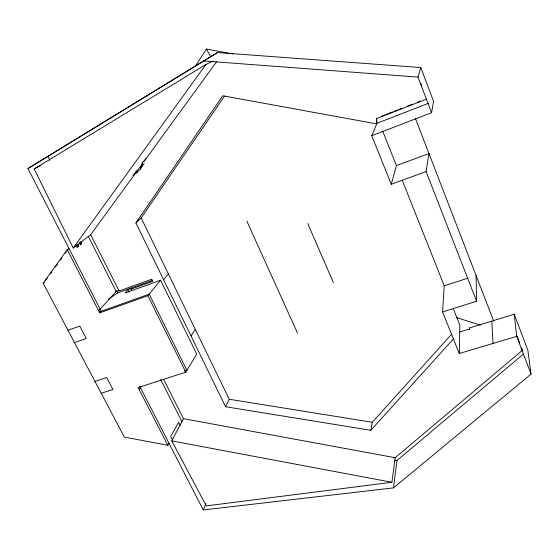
<?xml version="1.0" encoding="UTF-8"?>
<svg xmlns="http://www.w3.org/2000/svg" width="559" height="559" viewBox="0 0 559 559"><rect width="100%" height="100%" fill="white"/><g stroke="black" fill="none" stroke-linecap="round" stroke-linejoin="round"><path stroke-width="0.84" d="M469.427 329.482L469.574 327.93L514.217 314.249L516.684 336.357L459.281 353.519L459.861 325.065L453.167 308.24M459.281 353.519L442.574 311.95L444.237 285.803L402.187 180.117M139.764 386.346L203.224 509.955L393.466 487.888L396.981 460.518L523.21 354.273M163.612 379.316L183.464 418.684L171.746 440.89L206.32 505.881L391.894 482.277L395.192 457.709L522.462 350.255L521.554 347.866M426.098 171.543L428.963 153.536L396.408 165.597L391.258 184.253L426.098 171.543L476.603 301.245L442.574 311.95M391.258 184.253L371.749 135.718L431.555 112.736L433.581 101.333L420.787 67.548L217.458 52.553L27.95 168.573L101.2 311.244L99.74 312.865L67.262 249.705L68.89 248.308L67.387 250.39M371.749 135.718L376.948 123.294L376.438 118.187L376.703 123.874L222.782 95.778L135.914 222.985L225.584 406.742L370.806 430.297L372.294 422.276L451.686 334.135M132.874 175.184L133.853 174.988L140.372 169.097L141.008 166.498L141.769 165.897L142.391 163.116L141.86 163.004L145.899 158.924L145.347 158.386M431.555 112.736L417.992 77.1L420.787 67.548M76.324 245.205L76.262 245.429A1.153 0.559 67.4 0 0 76.38 246.302L76.723 246.966A1.181 0.573 67.5 0 0 77.317 247.448L78.588 246.337A1.181 0.573 67.5 0 0 78.47 245.436L78.134 244.772A1.16 0.559 67.4 0 0 77.575 244.29L77.387 244.283M203.224 509.955L206.019 503.568M225.584 406.742L229.211 399.252L141.182 217.94L224.487 96.134M67.262 249.705L43.148 283.182L124.336 437.082L167.826 445.292L168.972 443.238M133.853 174.988L136.347 170.537M167.826 445.292L138.143 387.555L185.791 372.189L196.719 354.113L160.587 280.227L125.09 293.014L128.137 289.569L131.889 288.213L131.099 289.115L131.882 290.666M191.017 335.917L195.259 329.328M195.098 66.584L206.425 49.045L232.991 53.971M140.372 169.097L144.103 163.487M139.17 389.56L141.413 386.262M45.838 280.29L47.34 278.2M50.848 273.337L51.847 271.947M55.355 267.076L57.36 264.295M60.372 260.124L61.874 258.041M65.382 253.171L66.381 251.781M205.992 64.453L34.183 168.937L73.222 248.021L205.992 64.453L212.993 61.12M73.222 248.021L90.698 234.71L142.412 163.668M143.949 161.558L216.654 61.679M163.591 279.71L168.336 273.875M99.74 312.865L147.883 295.718L160.587 280.227M370.806 430.297L453.873 338.461M98.636 310.727L116.181 291.463L119.158 290.387M135.914 222.985L141.182 217.94M43.148 283.182L44.273 282.176M393.466 487.888L531.05 374.097L527.885 350.339L514.217 314.249M108.572 299.058L117.788 292.881L152.404 280.373M115.336 291.784L116.754 290.834L117.788 292.881M27.95 168.573L217.458 52.553M34.183 168.937L40.185 165.785M381.252 116.314L385.263 114.749M386.87 114.12L392.481 111.933M394.088 111.311L398.099 109.746M399.706 109.117L402.11 108.18M406.924 106.308L412.535 104.121M417.349 102.241L420.557 100.99M376.2 118.753L426.866 99.013M376.948 123.294L428.725 103.212M131.099 289.115L152.747 281.303L151.72 279.207L119.095 291.015L90.698 234.71M99.635 311.803L149.183 294.139L186.902 370.344L184.449 371.134M67.988 330.271L79.783 326.1L86.275 338.509L74.501 342.611M94.988 381.448L106.671 377.5L112.925 389.469L101.221 393.27M444.237 285.803L467.911 278.144M459.722 331.997L469.581 328.978L469.574 327.93M79.49 242.662L81.425 242.327L80.447 244.535L80.706 245.052L81.81 242.34L81.565 241.858L80.007 242.047M393.466 457.94L395.192 457.709L183.464 418.684M394.395 460.868L396.981 460.518M203.273 60.917L417.992 77.1M229.211 399.252L372.294 422.276M171.746 440.89L391.894 482.277M456.465 317.631L480.593 325.107M206.425 49.045L210.631 56.669M76.45 245.017C76.269 248.42 79.651 245.527 77.205 244.353M172.284 439.479L170.712 436.404L178.642 422.241L180.194 425.308M80.112 242.208L80.789 244.08L79.923 242.375M48.011 156.548L49.968 160.426M88.364 236.415L116.181 291.463M160.685 379.554L181.885 421.507M128.137 289.569L129.304 291.896M147.883 295.718L185.791 372.189M246.805 221.043L297.577 333.248M307.743 223.46L333.423 282.721M382.74 131.26L396.408 165.597M415.414 118.473L493.772 321.299M420.969 83.529L421.905 85.974M517.012 335.931L519.737 343.093M516.684 336.357L531.05 374.097M491.78 321.125L493.031 343.429M476.072 275.503L476.603 301.245M137.612 171.704L135.187 173.549L137.612 171.704"/></g></svg>
